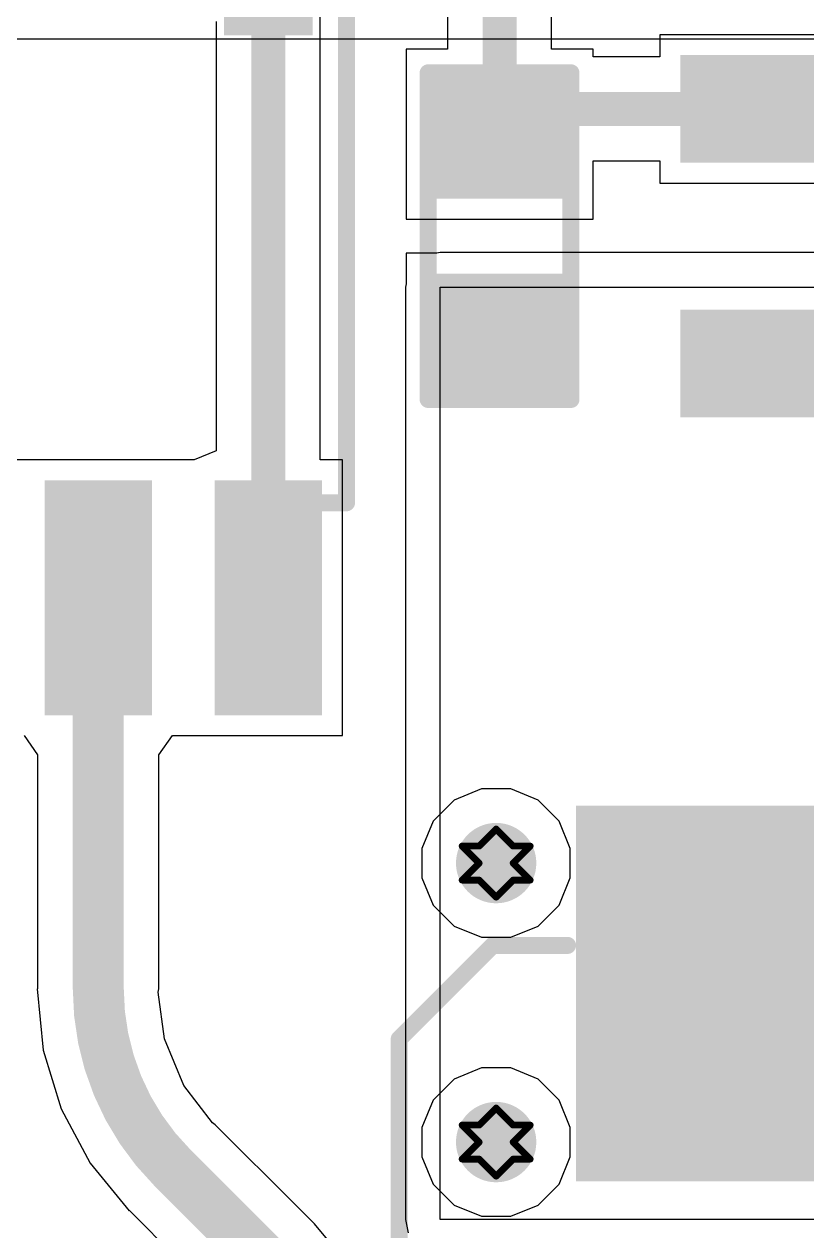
# Model space of a CAD drawing. Header units: inches. Extents: x 24 to 500, y 68 to 269.
# Drawn here: x 278.72 to 284.57, y 92.95 to 101.96 of the extents above; entities that cross this region are included whole.
import ezdxf

# ---------------------------------------------------------------- set-up
doc = ezdxf.new("R2010")
doc.units = ezdxf.units.IN
for name, color, linetype in [('Bottom Layer', 5, 'Continuous'), ('Drill Drawing', 1, 'Continuous'), ('Layer 1', 16, 'Continuous'), ('Layer 2', 76, 'Continuous'), ('Top Layer', 1, 'Continuous'), ('Top Overlay', 2, 'Continuous'), ('Top Paste', 8, 'Continuous'), ('Top Solder', 216, 'Continuous'), ('Via Holes', 16, 'Continuous')]:
    doc.layers.add(name, color=color, linetype=linetype)

# ---------------------------------------------------------------- blocks, each defined once
blk = doc.blocks.new('SOIC_8_35')
at = {"layer": 'Top Layer'}
for points in [[(-1.925, 2.205), (-1.925, 1.605), (-3.475, 1.605), (-3.475, 2.205)], [(3.475, 2.205), (3.475, 1.605), (1.925, 1.605), (1.925, 2.205)], [(-1.925, 0.935), (-1.925, 0.335), (-3.475, 0.335), (-3.475, 0.935)], [(3.475, 0.935), (3.475, 0.335), (1.925, 0.335), (1.925, 0.935)], [(-1.925, -0.335), (-1.925, -0.935), (-3.475, -0.935), (-3.475, -0.335)], [(3.475, -0.335), (3.475, -0.935), (1.925, -0.935), (1.925, -0.335)], [(-1.925, -1.605), (-1.925, -2.205), (-3.475, -2.205), (-3.475, -1.605)], [(3.475, -1.605), (3.475, -2.205), (1.925, -2.205), (1.925, -1.605)]]:
    blk.add_hatch(color=1, dxfattribs=at).paths.add_polyline_path(points)
at = {"layer": 'Top Overlay'}
blk.add_hatch(color=2, dxfattribs=at).paths.add_polyline_path([(-1.8288, 1.5748), (-1.4986, 1.5748), (-1.4986, 2.2352), (-1.8288, 2.2352)])
at = {"layer": 'Top Paste'}
for points in [[(-1.925, 2.205), (-1.925, 1.605), (-3.475, 1.605), (-3.475, 2.205)], [(3.475, 2.205), (3.475, 1.605), (1.925, 1.605), (1.925, 2.205)], [(-1.925, 0.935), (-1.925, 0.335), (-3.475, 0.335), (-3.475, 0.935)], [(3.475, 0.935), (3.475, 0.335), (1.925, 0.335), (1.925, 0.935)], [(-1.925, -0.335), (-1.925, -0.935), (-3.475, -0.935), (-3.475, -0.335)], [(3.475, -0.335), (3.475, -0.935), (1.925, -0.935), (1.925, -0.335)], [(-1.925, -1.605), (-1.925, -2.205), (-3.475, -2.205), (-3.475, -1.605)], [(3.475, -1.605), (3.475, -2.205), (1.925, -2.205), (1.925, -1.605)]]:
    blk.add_hatch(color=8, dxfattribs=at).paths.add_polyline_path(points)
at = {"layer": 'Top Solder'}
for points in [[(-1.8234, 2.3066), (-1.8234, 1.5034), (-3.5766, 1.5034), (-3.5766, 2.3066)], [(3.5766, 2.3066), (3.5766, 1.5034), (1.8234, 1.5034), (1.8234, 2.3066)], [(-1.8234, 1.0366), (-1.8234, 0.2334), (-3.5766, 0.2334), (-3.5766, 1.0366)], [(3.5766, 1.0366), (3.5766, 0.2334), (1.8234, 0.2334), (1.8234, 1.0366)], [(-1.8234, -0.2334), (-1.8234, -1.0366), (-3.5766, -1.0366), (-3.5766, -0.2334)], [(3.5766, -0.2334), (3.5766, -1.0366), (1.8234, -1.0366), (1.8234, -0.2334)], [(-1.8234, -1.5034), (-1.8234, -2.3066), (-3.5766, -2.3066), (-3.5766, -1.5034)], [(3.5766, -1.5034), (3.5766, -2.3066), (1.8234, -2.3066), (1.8234, -1.5034)]]:
    blk.add_hatch(color=216, dxfattribs=at).paths.add_polyline_path(points)
at = {"layer": 'Top Overlay'}
for points in [[(-1.9906, 2.3114, 0.127, 0.127, 0), (-1.9906, 2.4892, 0.127, 0.127, 0)], [(1.9906, 2.4892, 0.127, 0.127, 0), (-1.9906, 2.4892, 0.127, 0.127, 0)], [(1.9906, 2.3114, 0.127, 0.127, 0), (1.9906, 2.4892, 0.127, 0.127, 0)], [(-3.6322, 1.905, 0.127, 0.127, 0), (-3.7592, 2.032, 0.127, 0.127, 0)], [(-3.7592, 1.778, 0.127, 0.127, 0), (-3.7592, 2.032, 0.127, 0.127, 0)], [(-3.7592, 1.778, 0.127, 0.127, 0), (-3.6322, 1.905, 0.127, 0.127, 0)], [(-1.9906, -2.4892, 0.127, 0.127, 0), (-1.9906, -2.3114, 0.127, 0.127, 0)], [(1.9906, -2.4892, 0.127, 0.127, 0), (1.9906, -2.3114, 0.127, 0.127, 0)], [(1.9906, -2.4892, 0.127, 0.127, 0), (-1.9906, -2.4892, 0.127, 0.127, 0)]]:
    blk.add_lwpolyline(points, format="xyseb", dxfattribs=at)
for points in [[(-2.0223, 2.4892, 0.0635, 0.0635, 1), (-1.9588, 2.4892, 0.0635, 0.0635, 1)], [(-2.0223, 2.4892, 0.0635, 0.0635, 1), (-1.9588, 2.4892, 0.0635, 0.0635, 1)], [(1.9588, 2.4892, 0.0635, 0.0635, 1), (2.0223, 2.4892, 0.0635, 0.0635, 1)], [(1.9588, 2.4892, 0.0635, 0.0635, 1), (2.0223, 2.4892, 0.0635, 0.0635, 1)], [(-2.0223, 2.3114, 0.0635, 0.0635, 1), (-1.9588, 2.3114, 0.0635, 0.0635, 1)], [(1.9588, 2.3114, 0.0635, 0.0635, 1), (2.0223, 2.3114, 0.0635, 0.0635, 1)], [(-3.791, 2.032, 0.0635, 0.0635, 1), (-3.7275, 2.032, 0.0635, 0.0635, 1)], [(-3.791, 2.032, 0.0635, 0.0635, 1), (-3.7275, 2.032, 0.0635, 0.0635, 1)], [(-3.6639, 1.905, 0.0635, 0.0635, 1), (-3.6004, 1.905, 0.0635, 0.0635, 1)], [(-3.6639, 1.905, 0.0635, 0.0635, 1), (-3.6004, 1.905, 0.0635, 0.0635, 1)], [(-3.791, 1.778, 0.0635, 0.0635, 1), (-3.7275, 1.778, 0.0635, 0.0635, 1)], [(-3.791, 1.778, 0.0635, 0.0635, 1), (-3.7275, 1.778, 0.0635, 0.0635, 1)], [(-2.0223, -2.3114, 0.0635, 0.0635, 1), (-1.9588, -2.3114, 0.0635, 0.0635, 1)], [(1.9588, -2.3114, 0.0635, 0.0635, 1), (2.0223, -2.3114, 0.0635, 0.0635, 1)], [(-2.0223, -2.4892, 0.0635, 0.0635, 1), (-1.9588, -2.4892, 0.0635, 0.0635, 1)], [(-2.0223, -2.4892, 0.0635, 0.0635, 1), (-1.9588, -2.4892, 0.0635, 0.0635, 1)], [(1.9588, -2.4892, 0.0635, 0.0635, 1), (2.0223, -2.4892, 0.0635, 0.0635, 1)], [(1.9588, -2.4892, 0.0635, 0.0635, 1), (2.0223, -2.4892, 0.0635, 0.0635, 1)]]:
    blk.add_lwpolyline(points, format="xyseb", close=True, dxfattribs=at)
blk = doc.blocks.new('RVT1E100M0405__64')
at = {"layer": 'Top Layer'}
for points in [[(-3.1, 0.8), (-0.5, 0.8), (-0.5, -0.8), (-3.1, -0.8)], [(0.5, 0.8), (3.1, 0.8), (3.1, -0.8), (0.5, -0.8)]]:
    blk.add_hatch(color=1, dxfattribs=at).paths.add_polyline_path(points)
at = {"layer": 'Top Paste'}
for points in [[(-3.1, 0.8), (-0.5, 0.8), (-0.5, -0.8), (-3.1, -0.8)], [(0.5, 0.8), (3.1, 0.8), (3.1, -0.8), (0.5, -0.8)]]:
    blk.add_hatch(color=8, dxfattribs=at).paths.add_polyline_path(points)
at = {"layer": 'Top Solder'}
for points in [[(-3.2016, 0.9016), (-0.3984, 0.9016), (-0.3984, -0.9016), (-3.2016, -0.9016)], [(0.3984, 0.9016), (3.2016, 0.9016), (3.2016, -0.9016), (0.3984, -0.9016)]]:
    blk.add_hatch(color=216, dxfattribs=at).paths.add_polyline_path(points)
at = {"layer": 'Top Overlay'}
for points in [[(-2.159, 1.524, 0.127, 0.127, 0), (-1.4605, 2.2225, 0.127, 0.127, 0)], [(-1.27, 2.2225, 0.127, 0.127, 0), (-1.4605, 2.2225, 0.127, 0.127, 0)], [(2.159, 2.2225, 0.127, 0.127, 0), (-1.27, 2.2225, 0.127, 0.127, 0)], [(2.159, 0.9906, 0.127, 0.127, 0), (2.159, 2.2225, 0.127, 0.127, 0)], [(-2.7432, 0.9398, 0.127, 0.127, 0), (-2.7432, 1.651, 0.127, 0.127, 0)], [(-2.159, 0.9652, 0.127, 0.127, 0), (-2.159, 1.524, 0.127, 0.127, 0)], [(-2.3876, 1.2954, 0.127, 0.127, 0), (-3.0988, 1.2954, 0.127, 0.127, 0)], [(-2.159, -1.524, 0.127, 0.127, 0), (-2.159, -0.9652, 0.127, 0.127, 0)], [(2.159, -2.2225, 0.127, 0.127, 0), (2.159, -0.9906, 0.127, 0.127, 0)], [(-1.4605, -2.2225, 0.127, 0.127, 0), (-2.159, -1.524, 0.127, 0.127, 0)], [(-1.27, -2.2225, 0.127, 0.127, 0), (-1.4605, -2.2225, 0.127, 0.127, 0)], [(2.159, -2.2225, 0.127, 0.127, 0), (-1.27, -2.2225, 0.127, 0.127, 0)]]:
    blk.add_lwpolyline(points, format="xyseb", dxfattribs=at)
for points in [[(-1.4923, 2.2225, 0.0635, 0.0635, 1), (-1.4288, 2.2225, 0.0635, 0.0635, 1)], [(-1.4923, 2.2225, 0.0635, 0.0635, 1), (-1.4288, 2.2225, 0.0635, 0.0635, 1)], [(-1.3018, 2.2225, 0.0635, 0.0635, 1), (-1.2383, 2.2225, 0.0635, 0.0635, 1)], [(-1.3018, 2.2225, 0.0635, 0.0635, 1), (-1.2383, 2.2225, 0.0635, 0.0635, 1)], [(2.1272, 2.2225, 0.0635, 0.0635, 1), (2.1907, 2.2225, 0.0635, 0.0635, 1)], [(2.1272, 2.2225, 0.0635, 0.0635, 1), (2.1907, 2.2225, 0.0635, 0.0635, 1)], [(-2.775, 1.651, 0.0635, 0.0635, 1), (-2.7115, 1.651, 0.0635, 0.0635, 1)], [(-2.1908, 1.524, 0.0635, 0.0635, 1), (-2.1273, 1.524, 0.0635, 0.0635, 1)], [(-2.1908, 1.524, 0.0635, 0.0635, 1), (-2.1273, 1.524, 0.0635, 0.0635, 1)], [(-3.1306, 1.2954, 0.0635, 0.0635, 1), (-3.0671, 1.2954, 0.0635, 0.0635, 1)], [(-2.4194, 1.2954, 0.0635, 0.0635, 1), (-2.3559, 1.2954, 0.0635, 0.0635, 1)], [(-2.775, 0.9398, 0.0635, 0.0635, 1), (-2.7115, 0.9398, 0.0635, 0.0635, 1)], [(-2.1908, 0.9652, 0.0635, 0.0635, 1), (-2.1273, 0.9652, 0.0635, 0.0635, 1)], [(2.1272, 0.9906, 0.0635, 0.0635, 1), (2.1907, 0.9906, 0.0635, 0.0635, 1)], [(-2.1908, -0.9652, 0.0635, 0.0635, 1), (-2.1273, -0.9652, 0.0635, 0.0635, 1)], [(2.1272, -0.9906, 0.0635, 0.0635, 1), (2.1907, -0.9906, 0.0635, 0.0635, 1)], [(-2.1908, -1.524, 0.0635, 0.0635, 1), (-2.1273, -1.524, 0.0635, 0.0635, 1)], [(-2.1908, -1.524, 0.0635, 0.0635, 1), (-2.1273, -1.524, 0.0635, 0.0635, 1)], [(-1.4923, -2.2225, 0.0635, 0.0635, 1), (-1.4288, -2.2225, 0.0635, 0.0635, 1)], [(-1.4923, -2.2225, 0.0635, 0.0635, 1), (-1.4288, -2.2225, 0.0635, 0.0635, 1)], [(-1.3018, -2.2225, 0.0635, 0.0635, 1), (-1.2383, -2.2225, 0.0635, 0.0635, 1)], [(-1.3018, -2.2225, 0.0635, 0.0635, 1), (-1.2383, -2.2225, 0.0635, 0.0635, 1)], [(2.1272, -2.2225, 0.0635, 0.0635, 1), (2.1907, -2.2225, 0.0635, 0.0635, 1)], [(2.1272, -2.2225, 0.0635, 0.0635, 1), (2.1907, -2.2225, 0.0635, 0.0635, 1)]]:
    blk.add_lwpolyline(points, format="xyseb", close=True, dxfattribs=at)
blk = doc.blocks.new('SOT_23_5_70')
at = {"layer": 'Top Layer'}
for points in [[(-1.85, 1.25), (-0.75, 1.25), (-0.75, 0.65), (-1.85, 0.65)], [(0.75, 1.25), (1.85, 1.25), (1.85, 0.65), (0.75, 0.65)], [(-1.85, 0.3), (-0.75, 0.3), (-0.75, -0.3), (-1.85, -0.3)], [(-1.85, -0.65), (-0.75, -0.65), (-0.75, -1.25), (-1.85, -1.25)], [(0.75, -0.65), (1.85, -0.65), (1.85, -1.25), (0.75, -1.25)]]:
    blk.add_hatch(color=1, dxfattribs=at).paths.add_polyline_path(points)
at = {"layer": 'Top Paste'}
for points in [[(-1.85, 1.25), (-0.75, 1.25), (-0.75, 0.65), (-1.85, 0.65)], [(0.75, 1.25), (1.85, 1.25), (1.85, 0.65), (0.75, 0.65)], [(-1.85, 0.3), (-0.75, 0.3), (-0.75, -0.3), (-1.85, -0.3)], [(-1.85, -0.65), (-0.75, -0.65), (-0.75, -1.25), (-1.85, -1.25)], [(0.75, -0.65), (1.85, -0.65), (1.85, -1.25), (0.75, -1.25)]]:
    blk.add_hatch(color=8, dxfattribs=at).paths.add_polyline_path(points)
at = {"layer": 'Top Solder'}
for points in [[(-1.9516, 1.3516), (-0.6484, 1.3516), (-0.6484, 0.5484), (-1.9516, 0.5484)], [(0.6484, 1.3516), (1.9516, 1.3516), (1.9516, 0.5484), (0.6484, 0.5484)], [(-1.9516, 0.4016), (-0.6484, 0.4016), (-0.6484, -0.4016), (-1.9516, -0.4016)], [(-1.9516, -0.5484), (-0.6484, -0.5484), (-0.6484, -1.3516), (-1.9516, -1.3516)], [(0.6484, -0.5484), (1.9516, -0.5484), (1.9516, -1.3516), (0.6484, -1.3516)]]:
    blk.add_hatch(color=216, dxfattribs=at).paths.add_polyline_path(points)
at = {"layer": 'Top Overlay'}
for points in [[(-0.879, 1.4986, 0.127, 0.127, 0), (-0.879, 1.3986, 0.127, 0.127, 0)], [(0.8736, 1.4986, 0.127, 0.127, 0), (-0.879, 1.4986, 0.127, 0.127, 0)], [(0.8736, 1.4986, 0.127, 0.127, 0), (0.8736, 1.3986, 0.127, 0.127, 0)], [(-2.1336, 1.0668, 0.127, 0.127, 0), (-2.1336, 0.8128, 0.127, 0.127, 0)], [(-2.0066, 0.9398, 0.127, 0.127, 0), (-2.1336, 1.0668, 0.127, 0.127, 0)], [(-2.0066, 0.9398, 0.127, 0.127, 0), (-2.1336, 0.8128, 0.127, 0.127, 0)], [(0.88, 0.44, 0.127, 0.127, 0), (0.88, -0.418, 0.127, 0.127, 0)], [(-0.879, -1.3986, 0.127, 0.127, 0), (-0.879, -1.4986, 0.127, 0.127, 0)], [(0.8736, -1.3986, 0.127, 0.127, 0), (0.8736, -1.4986, 0.127, 0.127, 0)], [(0.8736, -1.4986, 0.127, 0.127, 0), (-0.879, -1.4986, 0.127, 0.127, 0)]]:
    blk.add_lwpolyline(points, format="xyseb", dxfattribs=at)
for points in [[(-0.9107, 1.4986, 0.0635, 0.0635, 1), (-0.8472, 1.4986, 0.0635, 0.0635, 1)], [(-0.9107, 1.4986, 0.0635, 0.0635, 1), (-0.8472, 1.4986, 0.0635, 0.0635, 1)], [(0.8419, 1.4986, 0.0635, 0.0635, 1), (0.9054, 1.4986, 0.0635, 0.0635, 1)], [(0.8419, 1.4986, 0.0635, 0.0635, 1), (0.9054, 1.4986, 0.0635, 0.0635, 1)], [(-0.9107, 1.3986, 0.0635, 0.0635, 1), (-0.8472, 1.3986, 0.0635, 0.0635, 1)], [(0.8419, 1.3986, 0.0635, 0.0635, 1), (0.9054, 1.3986, 0.0635, 0.0635, 1)], [(-2.1654, 1.0668, 0.0635, 0.0635, 1), (-2.1019, 1.0668, 0.0635, 0.0635, 1)], [(-2.1654, 1.0668, 0.0635, 0.0635, 1), (-2.1019, 1.0668, 0.0635, 0.0635, 1)], [(-2.0383, 0.9398, 0.0635, 0.0635, 1), (-1.9748, 0.9398, 0.0635, 0.0635, 1)], [(-2.0383, 0.9398, 0.0635, 0.0635, 1), (-1.9748, 0.9398, 0.0635, 0.0635, 1)], [(-2.1654, 0.8128, 0.0635, 0.0635, 1), (-2.1019, 0.8128, 0.0635, 0.0635, 1)], [(-2.1654, 0.8128, 0.0635, 0.0635, 1), (-2.1019, 0.8128, 0.0635, 0.0635, 1)], [(0.8483, 0.44, 0.0635, 0.0635, 1), (0.9118, 0.44, 0.0635, 0.0635, 1)], [(0.8483, -0.418, 0.0635, 0.0635, 1), (0.9118, -0.418, 0.0635, 0.0635, 1)], [(-0.9107, -1.3986, 0.0635, 0.0635, 1), (-0.8472, -1.3986, 0.0635, 0.0635, 1)], [(0.8419, -1.3986, 0.0635, 0.0635, 1), (0.9054, -1.3986, 0.0635, 0.0635, 1)], [(-0.9107, -1.4986, 0.0635, 0.0635, 1), (-0.8472, -1.4986, 0.0635, 0.0635, 1)], [(-0.9107, -1.4986, 0.0635, 0.0635, 1), (-0.8472, -1.4986, 0.0635, 0.0635, 1)], [(0.8419, -1.4986, 0.0635, 0.0635, 1), (0.9054, -1.4986, 0.0635, 0.0635, 1)], [(0.8419, -1.4986, 0.0635, 0.0635, 1), (0.9054, -1.4986, 0.0635, 0.0635, 1)]]:
    blk.add_lwpolyline(points, format="xyseb", close=True, dxfattribs=at)
blk = doc.blocks.new('R___0603_120')
at = {"layer": 'Top Layer'}
for points in [[(-0.381, 0.4445), (-0.381, -0.4445), (-1.143, -0.4445), (-1.143, 0.4445)], [(1.143, 0.4445), (1.143, -0.4445), (0.381, -0.4445), (0.381, 0.4445)]]:
    blk.add_hatch(color=1, dxfattribs=at).paths.add_polyline_path(points)
at = {"layer": 'Top Paste'}
for points in [[(-0.381, 0.4445), (-0.381, -0.4445), (-1.143, -0.4445), (-1.143, 0.4445)], [(1.143, 0.4445), (1.143, -0.4445), (0.381, -0.4445), (0.381, 0.4445)]]:
    blk.add_hatch(color=8, dxfattribs=at).paths.add_polyline_path(points)
at = {"layer": 'Top Solder'}
for points in [[(-0.2794, 0.5461), (-0.2794, -0.5461), (-1.2446, -0.5461), (-1.2446, 0.5461)], [(1.2446, 0.5461), (1.2446, -0.5461), (0.2794, -0.5461), (0.2794, 0.5461)]]:
    blk.add_hatch(color=216, dxfattribs=at).paths.add_polyline_path(points)
at = {"layer": 'Top Overlay'}
for points in [[(-1.2192, 0.5334, 0.127, 0.127, 0), (1.2192, 0.5334, 0.127, 0.127, 0)], [(-1.2192, 0.5334, 0.127, 0.127, 0), (-1.2192, -0.5334, 0.127, 0.127, 0)], [(1.2192, 0.5334, 0.127, 0.127, 0), (1.2192, -0.5334, 0.127, 0.127, 0)], [(-1.2192, -0.5334, 0.127, 0.127, 0), (1.2192, -0.5334, 0.127, 0.127, 0)]]:
    blk.add_lwpolyline(points, format="xyseb", dxfattribs=at)
for points in [[(-1.25095, 0.5334, 0.0635, 0.0635, 1), (-1.18745, 0.5334, 0.0635, 0.0635, 1)], [(-1.25095, 0.5334, 0.0635, 0.0635, 1), (-1.18745, 0.5334, 0.0635, 0.0635, 1)], [(1.18745, 0.5334, 0.0635, 0.0635, 1), (1.25095, 0.5334, 0.0635, 0.0635, 1)], [(1.18745, 0.5334, 0.0635, 0.0635, 1), (1.25095, 0.5334, 0.0635, 0.0635, 1)], [(-1.25095, -0.5334, 0.0635, 0.0635, 1), (-1.18745, -0.5334, 0.0635, 0.0635, 1)], [(-1.25095, -0.5334, 0.0635, 0.0635, 1), (-1.18745, -0.5334, 0.0635, 0.0635, 1)], [(1.18745, -0.5334, 0.0635, 0.0635, 1), (1.25095, -0.5334, 0.0635, 0.0635, 1)], [(1.18745, -0.5334, 0.0635, 0.0635, 1), (1.25095, -0.5334, 0.0635, 0.0635, 1)]]:
    blk.add_lwpolyline(points, format="xyseb", close=True, dxfattribs=at)

msp = doc.modelspace()

# ---------------------------------------------------------------- hatches: boundary and pattern name
at = {"layer": 'Bottom Layer'}
h = msp.add_hatch(color=5, dxfattribs=at)
edge = h.paths.add_edge_path()
edge.add_arc((282.2448, 95.7004), 0.3, 0, 360)
h = msp.add_hatch(color=5, dxfattribs=at)
edge = h.paths.add_edge_path()
edge.add_arc((282.2448, 93.6176), 0.3, 0, 360)
at = {"layer": 'Layer 1'}
h = msp.add_hatch(color=16, dxfattribs=at)
edge = h.paths.add_edge_path()
edge.add_arc((282.2448, 95.7004), 0.3, 0, 360)
h = msp.add_hatch(color=16, dxfattribs=at)
edge = h.paths.add_edge_path()
edge.add_arc((282.2448, 93.6176), 0.3, 0, 360)
at = {"layer": 'Layer 2'}
h = msp.add_hatch(color=76, dxfattribs=at)
edge = h.paths.add_edge_path()
edge.add_arc((282.2448, 95.7004), 0.3, 0, 360)
h = msp.add_hatch(color=76, dxfattribs=at)
edge = h.paths.add_edge_path()
edge.add_arc((282.2448, 93.6176), 0.3, 0, 360)
at = {"layer": 'Top Layer'}
h = msp.add_hatch(color=1, dxfattribs=at)
edge = h.paths.add_edge_path()
edge.add_arc((282.2448, 95.7004), 0.3, 0, 360)
h = msp.add_hatch(color=1, dxfattribs=at)
edge = h.paths.add_edge_path()
edge.add_arc((282.2448, 93.6176), 0.3, 0, 360)
at = {"layer": 'Via Holes'}
h = msp.add_hatch(color=7, dxfattribs=at)
edge = h.paths.add_edge_path()
edge.add_arc((282.2448, 95.7004), 0.15, 0, 360)
h = msp.add_hatch(color=7, dxfattribs=at)
edge = h.paths.add_edge_path()
edge.add_arc((282.2448, 93.6176), 0.15, 0, 360)

# ---------------------------------------------------------------- linework, layer by layer
at = {"layer": 'Bottom Layer'}
for p, q in [((282.1346, 96.2544), (281.931, 96.1701)), ((282.355, 96.2544), (282.1346, 96.2544)), ((282.5586, 96.1701), (282.355, 96.2544)), ((281.931, 96.1701), (281.7751, 96.0142)), ((282.7145, 96.0142), (282.5586, 96.1701)), ((281.7751, 96.0142), (281.6908, 95.8106)), ((282.7988, 95.8106), (282.7145, 96.0142)), ((281.6908, 95.8106), (281.6908, 95.5902)), ((282.7988, 95.5902), (282.7988, 95.8106)), ((281.6908, 95.5902), (281.7751, 95.3866)), ((282.7145, 95.3866), (282.7988, 95.5902)), ((281.7751, 95.3866), (281.931, 95.2307)), ((282.5586, 95.2307), (282.7145, 95.3866)), ((281.931, 95.2307), (282.1346, 95.1464)), ((282.355, 95.1464), (282.5586, 95.2307)), ((282.1346, 95.1464), (282.355, 95.1464)), ((282.1346, 94.1716), (281.931, 94.0873)), ((282.355, 94.1716), (282.1346, 94.1716)), ((282.5586, 94.0873), (282.355, 94.1716)), ((281.931, 94.0873), (281.7751, 93.9314)), ((282.7145, 93.9314), (282.5586, 94.0873)), ((281.7751, 93.9314), (281.6908, 93.7278)), ((282.7988, 93.7278), (282.7145, 93.9314)), ((281.6908, 93.7278), (281.6908, 93.5074)), ((282.7988, 93.5074), (282.7988, 93.7278)), ((281.6908, 93.5074), (281.7751, 93.3038)), ((282.7145, 93.3038), (282.7988, 93.5074)), ((281.7751, 93.3038), (281.931, 93.1479)), ((282.5586, 93.1479), (282.7145, 93.3038)), ((281.931, 93.1479), (282.1346, 93.0636)), ((282.1346, 93.0636), (282.355, 93.0636)), ((282.355, 93.0636), (282.5586, 93.1479))]:
    msp.add_line(p, q, dxfattribs=at)
at = {"layer": 'Drill Drawing'}
for points in [[(282.1178, 95.8274, 0.0508, 0.0508, 0), (282.2448, 95.9544, 0.0508, 0.0508, 0)], [(282.2448, 95.9544, 0.0508, 0.0508, 0), (282.3718, 95.8274, 0.0508, 0.0508, 0)], [(281.9908, 95.8274, 0.0508, 0.0508, 0), (282.1178, 95.7004, 0.0508, 0.0508, 0)], [(281.9908, 95.8274, 0.0508, 0.0508, 0), (282.1178, 95.8274, 0.0508, 0.0508, 0)], [(282.3718, 95.8274, 0.0508, 0.0508, 0), (282.4988, 95.8274, 0.0508, 0.0508, 0)], [(282.3718, 95.7004, 0.0508, 0.0508, 0), (282.4988, 95.8274, 0.0508, 0.0508, 0)], [(281.9908, 95.5734, 0.0508, 0.0508, 0), (282.1178, 95.7004, 0.0508, 0.0508, 0)], [(282.3718, 95.7004, 0.0508, 0.0508, 0), (282.4988, 95.5734, 0.0508, 0.0508, 0)], [(281.9908, 95.5734, 0.0508, 0.0508, 0), (282.1178, 95.5734, 0.0508, 0.0508, 0)], [(282.1178, 95.5734, 0.0508, 0.0508, 0), (282.2448, 95.4464, 0.0508, 0.0508, 0)], [(282.2448, 95.4464, 0.0508, 0.0508, 0), (282.3718, 95.5734, 0.0508, 0.0508, 0)], [(282.3718, 95.5734, 0.0508, 0.0508, 0), (282.4988, 95.5734, 0.0508, 0.0508, 0)], [(282.1178, 93.7446, 0.0508, 0.0508, 0), (282.2448, 93.8716, 0.0508, 0.0508, 0)], [(282.2448, 93.8716, 0.0508, 0.0508, 0), (282.3718, 93.7446, 0.0508, 0.0508, 0)], [(281.9908, 93.7446, 0.0508, 0.0508, 0), (282.1178, 93.6176, 0.0508, 0.0508, 0)], [(281.9908, 93.7446, 0.0508, 0.0508, 0), (282.1178, 93.7446, 0.0508, 0.0508, 0)], [(282.3718, 93.7446, 0.0508, 0.0508, 0), (282.4988, 93.7446, 0.0508, 0.0508, 0)], [(282.3718, 93.6176, 0.0508, 0.0508, 0), (282.4988, 93.7446, 0.0508, 0.0508, 0)], [(281.9908, 93.4906, 0.0508, 0.0508, 0), (282.1178, 93.6176, 0.0508, 0.0508, 0)], [(282.3718, 93.6176, 0.0508, 0.0508, 0), (282.4988, 93.4906, 0.0508, 0.0508, 0)], [(281.9908, 93.4906, 0.0508, 0.0508, 0), (282.1178, 93.4906, 0.0508, 0.0508, 0)], [(282.1178, 93.4906, 0.0508, 0.0508, 0), (282.2448, 93.3636, 0.0508, 0.0508, 0)], [(282.2448, 93.3636, 0.0508, 0.0508, 0), (282.3718, 93.4906, 0.0508, 0.0508, 0)], [(282.3718, 93.4906, 0.0508, 0.0508, 0), (282.4988, 93.4906, 0.0508, 0.0508, 0)]]:
    msp.add_lwpolyline(points, format="xyseb", dxfattribs=at)
for points in [[(282.2321, 95.9544, 0.0254, 0.0254, 1), (282.2575, 95.9544, 0.0254, 0.0254, 1)], [(282.2321, 95.9544, 0.0254, 0.0254, 1), (282.2575, 95.9544, 0.0254, 0.0254, 1)], [(281.9781, 95.8274, 0.0254, 0.0254, 1), (282.0035, 95.8274, 0.0254, 0.0254, 1)], [(281.9781, 95.8274, 0.0254, 0.0254, 1), (282.0035, 95.8274, 0.0254, 0.0254, 1)], [(282.1051, 95.8274, 0.0254, 0.0254, 1), (282.1305, 95.8274, 0.0254, 0.0254, 1)], [(282.1051, 95.8274, 0.0254, 0.0254, 1), (282.1305, 95.8274, 0.0254, 0.0254, 1)], [(282.3591, 95.8274, 0.0254, 0.0254, 1), (282.3845, 95.8274, 0.0254, 0.0254, 1)], [(282.3591, 95.8274, 0.0254, 0.0254, 1), (282.3845, 95.8274, 0.0254, 0.0254, 1)], [(282.4861, 95.8274, 0.0254, 0.0254, 1), (282.5115, 95.8274, 0.0254, 0.0254, 1)], [(282.4861, 95.8274, 0.0254, 0.0254, 1), (282.5115, 95.8274, 0.0254, 0.0254, 1)], [(282.1051, 95.7004, 0.0254, 0.0254, 1), (282.1305, 95.7004, 0.0254, 0.0254, 1)], [(282.1051, 95.7004, 0.0254, 0.0254, 1), (282.1305, 95.7004, 0.0254, 0.0254, 1)], [(282.3591, 95.7004, 0.0254, 0.0254, 1), (282.3845, 95.7004, 0.0254, 0.0254, 1)], [(282.3591, 95.7004, 0.0254, 0.0254, 1), (282.3845, 95.7004, 0.0254, 0.0254, 1)], [(281.9781, 95.5734, 0.0254, 0.0254, 1), (282.0035, 95.5734, 0.0254, 0.0254, 1)], [(281.9781, 95.5734, 0.0254, 0.0254, 1), (282.0035, 95.5734, 0.0254, 0.0254, 1)], [(282.1051, 95.5734, 0.0254, 0.0254, 1), (282.1305, 95.5734, 0.0254, 0.0254, 1)], [(282.1051, 95.5734, 0.0254, 0.0254, 1), (282.1305, 95.5734, 0.0254, 0.0254, 1)], [(282.3591, 95.5734, 0.0254, 0.0254, 1), (282.3845, 95.5734, 0.0254, 0.0254, 1)], [(282.3591, 95.5734, 0.0254, 0.0254, 1), (282.3845, 95.5734, 0.0254, 0.0254, 1)], [(282.4861, 95.5734, 0.0254, 0.0254, 1), (282.5115, 95.5734, 0.0254, 0.0254, 1)], [(282.4861, 95.5734, 0.0254, 0.0254, 1), (282.5115, 95.5734, 0.0254, 0.0254, 1)], [(282.2321, 95.4464, 0.0254, 0.0254, 1), (282.2575, 95.4464, 0.0254, 0.0254, 1)], [(282.2321, 95.4464, 0.0254, 0.0254, 1), (282.2575, 95.4464, 0.0254, 0.0254, 1)], [(282.2321, 93.8716, 0.0254, 0.0254, 1), (282.2575, 93.8716, 0.0254, 0.0254, 1)], [(282.2321, 93.8716, 0.0254, 0.0254, 1), (282.2575, 93.8716, 0.0254, 0.0254, 1)], [(281.9781, 93.7446, 0.0254, 0.0254, 1), (282.0035, 93.7446, 0.0254, 0.0254, 1)], [(281.9781, 93.7446, 0.0254, 0.0254, 1), (282.0035, 93.7446, 0.0254, 0.0254, 1)], [(282.1051, 93.7446, 0.0254, 0.0254, 1), (282.1305, 93.7446, 0.0254, 0.0254, 1)], [(282.1051, 93.7446, 0.0254, 0.0254, 1), (282.1305, 93.7446, 0.0254, 0.0254, 1)], [(282.3591, 93.7446, 0.0254, 0.0254, 1), (282.3845, 93.7446, 0.0254, 0.0254, 1)], [(282.3591, 93.7446, 0.0254, 0.0254, 1), (282.3845, 93.7446, 0.0254, 0.0254, 1)], [(282.4861, 93.7446, 0.0254, 0.0254, 1), (282.5115, 93.7446, 0.0254, 0.0254, 1)], [(282.4861, 93.7446, 0.0254, 0.0254, 1), (282.5115, 93.7446, 0.0254, 0.0254, 1)], [(282.1051, 93.6176, 0.0254, 0.0254, 1), (282.1305, 93.6176, 0.0254, 0.0254, 1)], [(282.1051, 93.6176, 0.0254, 0.0254, 1), (282.1305, 93.6176, 0.0254, 0.0254, 1)], [(282.3591, 93.6176, 0.0254, 0.0254, 1), (282.3845, 93.6176, 0.0254, 0.0254, 1)], [(282.3591, 93.6176, 0.0254, 0.0254, 1), (282.3845, 93.6176, 0.0254, 0.0254, 1)], [(281.9781, 93.4906, 0.0254, 0.0254, 1), (282.0035, 93.4906, 0.0254, 0.0254, 1)], [(281.9781, 93.4906, 0.0254, 0.0254, 1), (282.0035, 93.4906, 0.0254, 0.0254, 1)], [(282.1051, 93.4906, 0.0254, 0.0254, 1), (282.1305, 93.4906, 0.0254, 0.0254, 1)], [(282.1051, 93.4906, 0.0254, 0.0254, 1), (282.1305, 93.4906, 0.0254, 0.0254, 1)], [(282.3591, 93.4906, 0.0254, 0.0254, 1), (282.3845, 93.4906, 0.0254, 0.0254, 1)], [(282.3591, 93.4906, 0.0254, 0.0254, 1), (282.3845, 93.4906, 0.0254, 0.0254, 1)], [(282.4861, 93.4906, 0.0254, 0.0254, 1), (282.5115, 93.4906, 0.0254, 0.0254, 1)], [(282.4861, 93.4906, 0.0254, 0.0254, 1), (282.5115, 93.4906, 0.0254, 0.0254, 1)], [(282.2321, 93.3636, 0.0254, 0.0254, 1), (282.2575, 93.3636, 0.0254, 0.0254, 1)], [(282.2321, 93.3636, 0.0254, 0.0254, 1), (282.2575, 93.3636, 0.0254, 0.0254, 1)]]:
    msp.add_lwpolyline(points, format="xyseb", close=True, dxfattribs=at)
at = {"layer": 'Layer 1'}
for p, q in [((282.1346, 96.2544), (281.931, 96.1701)), ((282.355, 96.2544), (282.1346, 96.2544)), ((282.5586, 96.1701), (282.355, 96.2544)), ((281.931, 96.1701), (281.7751, 96.0142)), ((282.7145, 96.0142), (282.5586, 96.1701)), ((281.7751, 96.0142), (281.6908, 95.8106)), ((282.7988, 95.8106), (282.7145, 96.0142)), ((281.6908, 95.8106), (281.6908, 95.5902)), ((282.7988, 95.5902), (282.7988, 95.8106)), ((281.6908, 95.5902), (281.7751, 95.3866)), ((282.7145, 95.3866), (282.7988, 95.5902)), ((281.7751, 95.3866), (281.931, 95.2307)), ((282.5586, 95.2307), (282.7145, 95.3866)), ((281.931, 95.2307), (282.1346, 95.1464)), ((282.355, 95.1464), (282.5586, 95.2307)), ((282.1346, 95.1464), (282.355, 95.1464)), ((282.1346, 94.1716), (281.931, 94.0873)), ((282.355, 94.1716), (282.1346, 94.1716)), ((282.5586, 94.0873), (282.355, 94.1716)), ((281.931, 94.0873), (281.7751, 93.9314)), ((282.7145, 93.9314), (282.5586, 94.0873)), ((281.7751, 93.9314), (281.6908, 93.7278)), ((282.7988, 93.7278), (282.7145, 93.9314)), ((281.6908, 93.7278), (281.6908, 93.5074)), ((282.7988, 93.5074), (282.7988, 93.7278)), ((281.6908, 93.5074), (281.7751, 93.3038)), ((282.7145, 93.3038), (282.7988, 93.5074)), ((281.7751, 93.3038), (281.931, 93.1479)), ((282.5586, 93.1479), (282.7145, 93.3038)), ((281.931, 93.1479), (282.1346, 93.0636)), ((282.1346, 93.0636), (282.355, 93.0636)), ((282.355, 93.0636), (282.5586, 93.1479))]:
    msp.add_line(p, q, dxfattribs=at)
at = {"layer": 'Layer 2'}
msp.add_line((278.3974, 101.854), (285.2829, 101.854), dxfattribs=at)
at = {"layer": 'Top Layer'}
for p, q in [((281.8817, 102.5398), (281.8817, 101.7778)), ((282.6587, 101.7778), (282.6587, 102.5398)), ((280.1545, 101.9841), (280.1545, 98.7775)), ((280.9315, 98.7098), (280.9315, 102.0518)), ((285.0762, 101.8848), (283.4682, 101.8848)), ((283.4682, 101.8848), (283.4682, 101.7193)), ((281.8817, 101.7778), (281.5717, 101.7778)), ((281.5717, 101.7778), (281.5717, 100.5078)), ((282.9687, 101.7778), (282.6587, 101.7778)), ((282.9687, 101.7193), (282.9687, 101.7778)), ((283.4682, 101.7193), (282.9687, 101.7193)), ((282.9687, 100.5078), (282.9687, 100.9423)), ((282.9687, 100.9423), (283.4682, 100.9423)), ((283.4682, 100.9423), (283.4682, 100.7768)), ((283.4682, 100.7768), (285.0762, 100.7768)), ((281.5717, 100.5078), (282.9687, 100.5078)), ((281.8007, 100.2538), (281.5717, 100.2538)), ((281.5717, 100.2538), (281.5717, 100.0248)), ((281.8257, 100.2588), (281.8007, 100.2538)), ((284.8222, 100.2588), (281.8257, 100.2588)), ((281.5717, 100.0248), (281.5667, 99.9998)), ((281.5667, 99.9998), (281.5667, 93.0388)), ((281.8257, 93.0388), (281.8257, 99.9998)), ((281.8257, 99.9998), (284.8222, 99.9998)), ((280.1545, 98.7775), (279.989, 98.7098)), ((278.719, 98.7098), (278.557, 98.7098)), ((278.7348, 98.7098), (278.719, 98.7098)), ((279.8112, 98.7098), (278.7348, 98.7098)), ((279.827, 98.7098), (279.8112, 98.7098)), ((279.989, 98.7098), (279.827, 98.7098)), ((281.097, 98.7098), (280.9315, 98.7098)), ((281.097, 96.6518), (281.097, 98.7098)), ((278.719, 96.6518), (278.8198, 96.5092)), ((279.7262, 96.5092), (279.827, 96.6518)), ((279.827, 96.6518), (279.989, 96.6518)), ((279.989, 96.6518), (280.0048, 96.6518)), ((280.0048, 96.6518), (281.097, 96.6518)), ((278.8198, 96.5092), (278.8198, 94.7623)), ((279.7262, 94.7623), (279.7262, 96.5092)), ((278.8198, 94.7623), (278.8172, 94.7623)), ((278.8172, 94.7623), (278.8623, 94.3049)), ((279.7212, 94.737), (279.7262, 94.7623)), ((279.767, 94.3886), (279.7212, 94.737)), ((279.9113, 94.0404), (279.767, 94.3886)), ((278.8623, 94.3049), (278.9957, 93.8651)), ((280.1252, 93.7616), (279.9113, 94.0404)), ((278.9957, 93.8651), (279.2123, 93.4598)), ((280.1467, 93.7473), (280.1252, 93.7616)), ((280.7608, 93.1331), (280.1467, 93.7473)), ((279.2123, 93.4598), (279.5039, 93.1045)), ((279.5039, 93.1045), (279.5057, 93.1063)), ((279.5057, 93.1063), (280.2456, 92.3665)), ((280.8876, 93.0084), (280.7608, 93.1331)), ((280.9968, 92.8753), (280.8876, 93.0084)), ((281.5667, 93.0388), (281.5864, 92.9397)), ((289.1876, 93.0388), (281.8257, 93.0388))]:
    msp.add_line(p, q, dxfattribs=at)
for points in [[(280.543, 97.6808, 0.254, 0.254, 0), (280.543, 103.0808, 0.254, 0.254, 0)], [(282.2702, 101.1428, 0.254, 0.254, 0), (282.2702, 102.5398, 0.254, 0.254, 0)], [(282.2702, 101.1428, 0.254, 0.254, 0), (282.4582, 101.3308, 0.254, 0.254, 0)], [(282.4582, 101.3308, 0.254, 0.254, 0), (284.2722, 101.3308, 0.254, 0.254, 0)], [(279.273, 94.7623, 0.381, 0.381, 0), (279.273, 97.6808, 0.381, 0.381, 0)], [(279.8262, 93.4268, 0.381, 0.381, -0.198912), (279.273, 94.7623, 0.381, 0.381, 0)], [(279.8262, 93.4268, 0.381, 0.381, 0), (280.5661, 92.6869, 0.381, 0.381, 0)]]:
    msp.add_lwpolyline(points, format="xyseb", dxfattribs=at)
for points in [[(282.3947, 101.3308, 0.127, 0.127, 1), (282.5217, 101.3308, 0.127, 0.127, 1)], [(282.3947, 101.3308, 0.127, 0.127, 1), (282.5217, 101.3308, 0.127, 0.127, 1)], [(284.2087, 101.3308, 0.127, 0.127, 1), (284.3357, 101.3308, 0.127, 0.127, 1)], [(282.2067, 101.1428, 0.127, 0.127, 1), (282.3337, 101.1428, 0.127, 0.127, 1)], [(282.2067, 101.1428, 0.127, 0.127, 1), (282.3337, 101.1428, 0.127, 0.127, 1)], [(279.1778, 97.6808, 0.1905, 0.1905, 1), (279.3682, 97.6808, 0.1905, 0.1905, 1)], [(280.4795, 97.6808, 0.127, 0.127, 1), (280.6065, 97.6808, 0.127, 0.127, 1)], [(279.1778, 94.7623, 0.1905, 0.1905, 1), (279.3682, 94.7623, 0.1905, 0.1905, 1)], [(279.1778, 94.7623, 0.1905, 0.1905, 1), (279.3682, 94.7623, 0.1905, 0.1905, 1)], [(279.7309, 93.4268, 0.1905, 0.1905, 1), (279.9214, 93.4268, 0.1905, 0.1905, 1)], [(279.7309, 93.4268, 0.1905, 0.1905, 1), (279.9214, 93.4268, 0.1905, 0.1905, 1)]]:
    msp.add_lwpolyline(points, format="xyseb", close=True, dxfattribs=at)

# ---------------------------------------------------------------- block references
for name, p, rotation in [('SOIC_8_35', (278.638, 100.3808), 270), ('SOT_23_5_70', (285.5722, 100.3808), 180), ('R___0603_120', (282.2702, 100.3808), 90), ('RVT1E100M0405__64', (283.7434, 92.9268), 270)]:
    msp.add_blockref(name, p, dxfattribs=dict(rotation=rotation))

doc.saveas('drawing.dxf')
